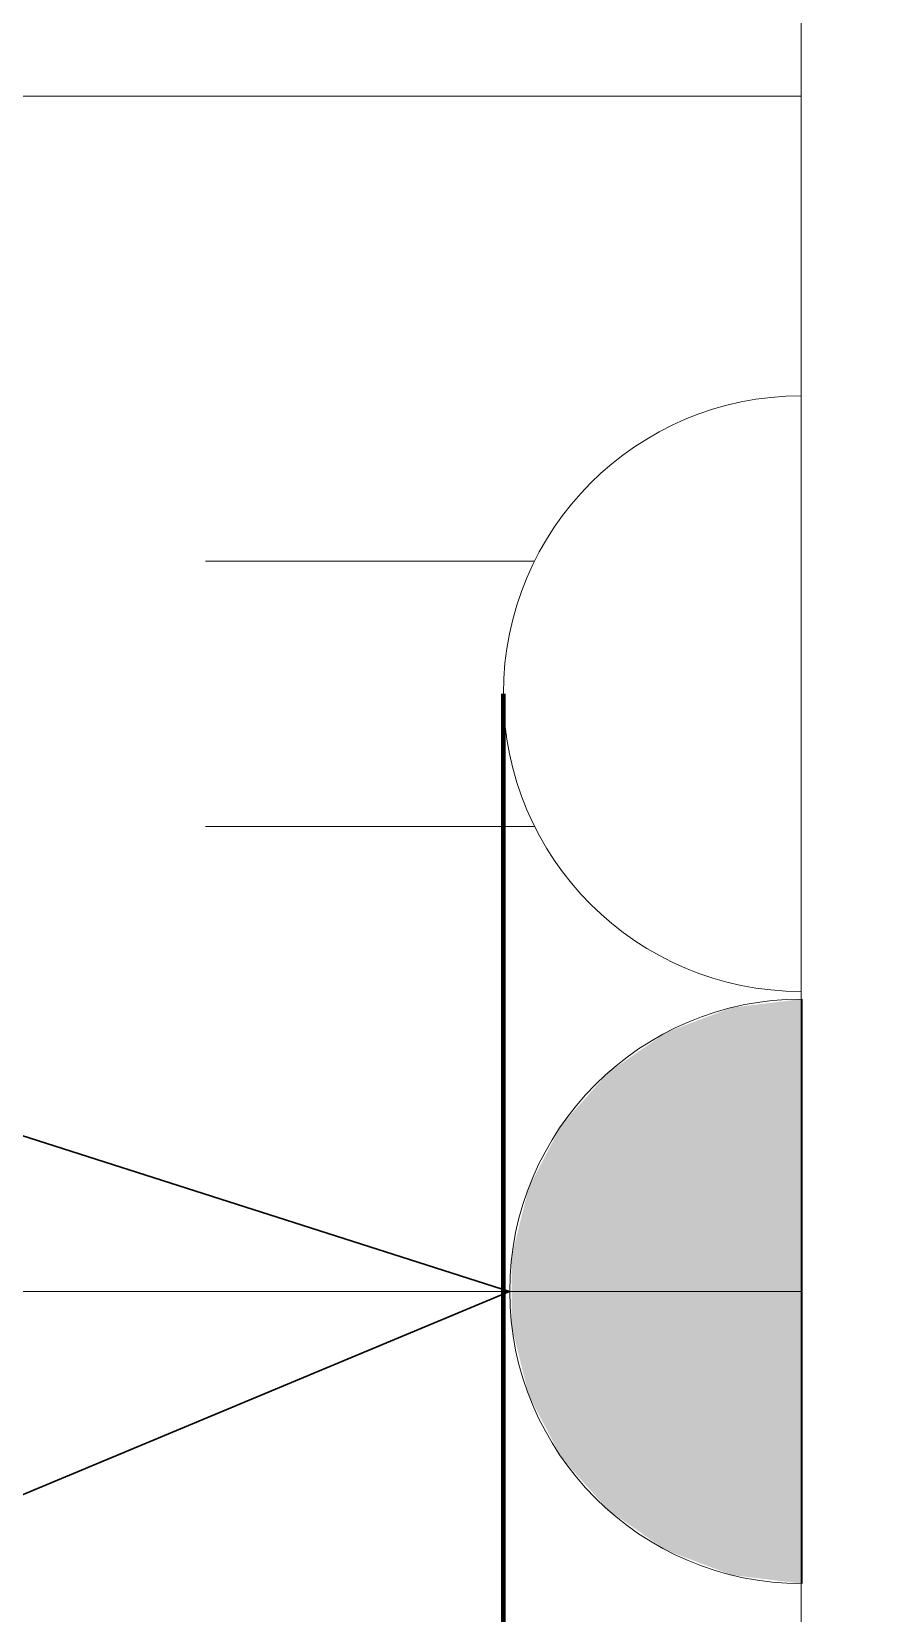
# Model space of a CAD drawing. Header units: metres. Extents: x 75097 to 220695, y -1557923 to -1361206.
# Drawn here: x 112134 to 112666, y -1425725 to -1424732 of the extents above; entities that cross this region are included whole.
import ezdxf

# ---------------------------------------------------------------- set-up
doc = ezdxf.new("R2010")
doc.units = ezdxf.units.M
doc.layers.get('0').update_dxf_attribs({"lineweight": 0})
for name, color, linetype, lineweight in [('A-100 - Copy$0$Medical Equipment and Furniture', 8, 'Continuous', 0), ('A-100 - Copy$0$NEW Wall', 8, 'Continuous', 5), ('A-100 - Copy$0$Walls', 8, 'Continuous', 0), ('E-LG', 245, 'Continuous', 30)]:
    doc.layers.add(name, color=color, linetype=linetype, lineweight=lineweight)
doc.layers.add('E-POWR', color=7, linetype='Continuous', lineweight=9, true_color=0x4e7e3e)
doc.layers.add('E-PW', color=7, linetype='Continuous', lineweight=9, true_color=0x4e7e3e)

# ---------------------------------------------------------------- blocks, each defined once
blk = doc.blocks.new('GI-041_dwg_E-SKT2-3902840-GI-041')
at = {"layer": 'E-POWR'}
blk.add_line((0.1982, 0), (-0.1982, 0), dxfattribs=at)
at = {"layer": 'E-PW'}
for p, q in [((-0.0879, 0.1765), (-0.0879, 0.3944)), ((0.0878, 0.1766), (0.0878, 0.3944)), ((-0.1466, 0), (0.1466, 0))]:
    blk.add_line(p, q, dxfattribs=at)
blk.add_arc((0, 0), 0.1972, 0.0142, 180.0142, dxfattribs=at)
blk = doc.blocks.new('GI-041_dwg_UPS-E-SKT1-3902843-GI-041')
at = {"layer": 'E-POWR'}
blk.add_hatch(color=256, dxfattribs=at).paths.add_polyline_path([(-0.1987, -0.0005), (0.1987, -0.0005), (0.1929, 0.0471), (0.176, 0.0919), (0.1487, 0.1313), (0.1129, 0.1631), (0.0705, 0.1853), (0.024, 0.1968), (-0.024, 0.1968), (-0.0705, 0.1853), (-0.1129, 0.1631), (-0.1487, 0.1313), (-0.176, 0.0919), (-0.1929, 0.0471)], flags=0)
for p, q in [((0, 0.1983), (0, 0.397)), ((-0.1987, -0.0005), (0.1987, -0.0005)), ((-0.1473, -0.0005), (0.1473, -0.0005))]:
    blk.add_line(p, q, dxfattribs=at)
blk.add_arc((0, -0.0005), 0.1987, 360, 180, dxfattribs=at)
blk = doc.blocks.new('*X118')
for p, q in [((13, 1), (13, 1)), ((13, 1), (13, 1)), ((13, 1), (13, 1)), ((13, 1), (13, 1)), ((13, 1), (13, 1)), ((13, 1), (13, 1)), ((13, 1), (13, 1)), ((13, 1), (13, 1)), ((13, 1), (13, 1)), ((13, 1), (13, 1)), ((13, 1), (13, 1)), ((13, 1), (13, 1)), ((13, 1), (13, 1)), ((13, 1), (13, 1)), ((13, 1), (13, 1)), ((13, 1), (14, 1)), ((13, 1), (14, 1)), ((13, 1), (14, 1)), ((13, 1), (13, 1)), ((13, 1), (13, 1)), ((13, 1), (13, 1)), ((13, 1), (13, 1)), ((13, 1), (13, 1)), ((13, 1), (13, 1)), ((13, 1), (13, 1)), ((13, 1), (13, 1)), ((13, 1), (13, 1)), ((13, 1), (13, 1)), ((13, 1), (13, 1)), ((13, 1), (13, 1)), ((13, 1), (13, 1)), ((13, 1), (13, 1)), ((13, 1), (13, 1)), ((13, 1), (13, 1)), ((13, 1), (13, 1)), ((13, 1), (13, 1)), ((13, 1), (13, 1)), ((13, 1), (13, 1)), ((13, 1), (13, 1)), ((13, 1), (13, 1)), ((13, 1), (13, 1)), ((13, 1), (13, 1)), ((13, 1), (13, 1)), ((13, 1), (13, 1)), ((13, 1), (13, 1)), ((13, 1), (13, 1)), ((13, 1), (13, 1)), ((13, 1), (13, 1)), ((13, 1), (13, 1)), ((13, 1), (13, 1)), ((13, 1), (13, 1)), ((13, 1), (13, 1)), ((13, 1), (13, 1)), ((13, 1), (13, 1)), ((13, 1), (13, 1)), ((13, 1), (13, 1)), ((13, 1), (13, 1)), ((13, 1), (13, 1)), ((13, 1), (13, 1)), ((13, 1), (13, 1)), ((13, 1), (13, 1)), ((13, 1), (13, 1)), ((13, 1), (13, 1)), ((13, 1), (13, 1)), ((13, 1), (13, 1)), ((13, 1), (13, 1)), ((13, 1), (13, 1)), ((13, 1), (13, 1)), ((13, 1), (13, 1)), ((13, 1), (13, 1)), ((13, 1), (13, 1)), ((13, 1), (13, 1)), ((13, 1), (13, 1)), ((13, 1), (13, 1)), ((13, 1), (13, 1)), ((13, 1), (13, 1)), ((13, 1), (13, 1)), ((13, 1), (13, 1)), ((13, 1), (13, 1)), ((13, 1), (13, 1)), ((13, 1), (13, 1)), ((13, 1), (13, 1)), ((13, 1), (13, 1)), ((13, 1), (13, 1)), ((13, 1), (13, 1)), ((13, 1), (13, 1)), ((13, 1), (13, 1)), ((13, 1), (13, 1)), ((13, 1), (13, 1)), ((13, 1), (13, 1)), ((13, 1), (13, 1)), ((13, 1), (13, 1)), ((13, 1), (13, 1)), ((13, 1), (13, 1)), ((13, 1), (13, 1)), ((13, 1), (13, 1)), ((13, 1), (13, 1)), ((13, 1), (13, 1)), ((13, 1), (13, 1)), ((13, 1), (13, 1)), ((13, 1), (13, 1)), ((13, 1), (13, 1)), ((13, 1), (13, 1)), ((13, 1), (13, 1)), ((13, 1), (13, 1)), ((13, 1), (13, 1)), ((13, 1), (13, 1)), ((13, 1), (13, 1)), ((13, 1), (13, 1)), ((13, 1), (13, 1)), ((13, 1), (13, 1)), ((13, 1), (13, 1)), ((13, 1), (13, 1)), ((13, 1), (13, 1)), ((13, 1), (13, 1)), ((13, 1), (13, 1)), ((13, 1), (13, 1)), ((13, 1), (13, 1)), ((13, 1), (13, 1)), ((13, 1), (13, 1)), ((13, 1), (13, 1)), ((13, 1), (13, 1)), ((13, 1), (13, 1)), ((13, 1), (14, 1)), ((13, 0), (13, 0)), ((13, 0), (13, 0)), ((13, 0), (13, 0)), ((13, 0), (13, 0)), ((13, 0), (13, 0)), ((13, 0), (13, 0)), ((13, 0), (13, 0)), ((13, 0), (13, 0)), ((13, 0), (13, 0)), ((13, 0), (13, 0)), ((13, 0), (13, 0)), ((13, 0), (13, 0)), ((13, 0), (13, 0)), ((13, 0), (13, 0)), ((13, 0), (13, 0)), ((13, 0), (13, 0)), ((13, 0), (13, 0)), ((13, 0), (13, 0)), ((13, 0), (13, 0)), ((13, 0), (13, 0)), ((13, 0), (13, 0)), ((13, 0), (13, 0)), ((13, 0), (13, 0)), ((13, 0), (13, 0)), ((13, 0), (13, 0)), ((13, 0), (13, 0)), ((13, 0), (13, 0)), ((13, 0), (13, 0)), ((13, 0), (13, 0)), ((13, 0), (13, 0)), ((13, 0), (13, 0)), ((13, 0), (13, 0)), ((13, 0), (13, 0)), ((13, 0), (13, 0)), ((13, 0), (13, 0)), ((13, 0), (13, 0)), ((13, 0), (13, 0)), ((13, 0), (13, 0)), ((13, 0), (13, 0)), ((13, 0), (13, 0)), ((13, 0), (13, 0)), ((13, 0), (13, 0)), ((13, 0), (13, 0)), ((13, 0), (13, 0)), ((13, 0), (13, 0)), ((13, 0), (13, 0)), ((13, 0), (13, 0)), ((13, 0), (13, 0)), ((13, 0), (14, 0)), ((13, 0), (14, 0)), ((13, 0), (13, 0)), ((13, 0), (14, 0)), ((14, 1), (14, 1)), ((14, 1), (14, 1)), ((14, 1), (14, 1)), ((14, 1), (14, 1)), ((14, 1), (14, 1)), ((14, 1), (14, 1)), ((14, 1), (14, 1)), ((14, 1), (14, 1)), ((14, 1), (14, 1)), ((14, 1), (14, 1)), ((14, 1), (14, 1)), ((14, 1), (14, 1)), ((14, 1), (14, 1)), ((14, 1), (14, 1)), ((14, 1), (14, 1)), ((14, 1), (14, 1)), ((14, 1), (14, 1)), ((14, 1), (14, 1)), ((14, 1), (14, 1)), ((14, 1), (14, 1)), ((14, 1), (14, 1)), ((14, 1), (14, 1)), ((14, 1), (14, 1)), ((14, 1), (14, 1)), ((14, 1), (14, 1)), ((14, 1), (14, 1)), ((14, 1), (14, 1)), ((14, 1), (14, 1)), ((14, 1), (14, 1)), ((14, 1), (14, 1)), ((14, 1), (14, 1)), ((14, 1), (14, 1)), ((14, 1), (14, 1)), ((14, 1), (14, 1)), ((14, 1), (14, 1)), ((14, 1), (14, 1)), ((14, 1), (14, 1)), ((14, 1), (14, 1)), ((14, 1), (14, 1)), ((14, 1), (14, 1)), ((14, 1), (14, 1)), ((14, 1), (14, 1)), ((14, 1), (14, 1)), ((14, 1), (14, 1)), ((14, 1), (14, 1)), ((14, 1), (14, 1)), ((14, 1), (14, 1)), ((14, 1), (14, 1)), ((14, 1), (14, 1)), ((14, 1), (14, 1)), ((14, 1), (14, 1)), ((14, 1), (14, 1)), ((14, 1), (14, 1)), ((14, 1), (14, 1)), ((14, 1), (14, 1)), ((14, 1), (14, 1)), ((14, 1), (14, 1)), ((14, 1), (14, 1)), ((14, 1), (14, 1)), ((14, 1), (14, 1)), ((14, 1), (14, 1)), ((14, 1), (14, 1)), ((14, 1), (14, 1)), ((14, 1), (14, 1)), ((14, 1), (14, 1)), ((14, 1), (14, 1)), ((14, 1), (14, 1)), ((14, 1), (14, 1)), ((14, 1), (14, 1)), ((14, 1), (14, 1)), ((14, 1), (14, 1)), ((14, 1), (14, 1)), ((14, 1), (14, 1)), ((14, 1), (14, 1)), ((14, 1), (14, 1)), ((14, 1), (14, 1)), ((14, 1), (14, 1)), ((14, 1), (14, 1)), ((14, 1), (14, 1)), ((14, 1), (14, 1)), ((14, 1), (14, 1)), ((14, 1), (14, 1)), ((14, 1), (14, 1)), ((14, 1), (14, 1)), ((14, 1), (14, 1)), ((14, 1), (14, 1)), ((14, 1), (14, 1)), ((14, 1), (14, 1)), ((14, 1), (14, 1)), ((14, 1), (14, 1)), ((14, 1), (14, 1)), ((14, 1), (14, 1)), ((14, 1), (14, 1)), ((14, 1), (14, 1)), ((14, 0), (14, 0)), ((14, 0), (14, 0)), ((14, 0), (14, 0)), ((14, 0), (14, 0)), ((14, 0), (14, 0)), ((14, 0), (14, 0)), ((14, 0), (14, 0)), ((14, 0), (14, 0)), ((14, 0), (14, 0)), ((14, 0), (14, 0)), ((14, 0), (14, 0)), ((14, 0), (14, 0)), ((14, 0), (14, 0)), ((14, 0), (14, 0)), ((14, 0), (14, 0)), ((14, 0), (14, 0)), ((14, 0), (14, 0)), ((14, 0), (14, 0)), ((14, 0), (14, 0)), ((14, 0), (14, 0)), ((14, 0), (14, 0)), ((14, 0), (14, 0)), ((14, 0), (14, 0)), ((14, 0), (14, 0)), ((14, 0), (14, 0)), ((14, 0), (14, 0)), ((14, 0), (14, 0)), ((14, 0), (14, 0)), ((14, 0), (14, 0)), ((14, 0), (14, 0)), ((14, 0), (14, 0)), ((14, 0), (14, 0)), ((14, 0), (14, 0)), ((14, 0), (14, 0)), ((14, 0), (14, 0)), ((14, 0), (14, 0)), ((14, 0), (14, 0)), ((14, 0), (14, 0)), ((14, 0), (14, 0)), ((14, 0), (14, 0)), ((14, 0), (14, 0)), ((14, 0), (14, 0)), ((14, 0), (14, 0)), ((14, 0), (14, 0)), ((14, 0), (14, 0)), ((14, 0), (14, 0)), ((14, 0), (14, 0)), ((14, 0), (14, 0)), ((13, 0), (13, 0)), ((13, 0), (14, 0)), ((13, 0), (13, 0)), ((13, 0), (14, 0)), ((13, 0), (13, 0)), ((13, 0), (14, 0)), ((13, 0), (13, 0)), ((13, 0), (13, 0)), ((13, 0), (13, 0)), ((13, 0), (13, 0)), ((13, 0), (14, 0)), ((13, 0), (13, 0)), ((13, 0), (14, 0)), ((13, 0), (13, 0)), ((13, 0), (14, 0)), ((13, 0), (13, 0)), ((13, 0), (14, 0)), ((13, 0), (13, 0)), ((13, 0), (14, 0)), ((13, 0), (13, 0)), ((13, 0), (14, 0)), ((13, 0), (13, 0)), ((13, 0), (14, 0)), ((13, 0), (13, 0)), ((13, 0), (13, 0)), ((13, 0), (13, 0)), ((13, 0), (14, 0)), ((13, 0), (13, 0)), ((13, 0), (14, 0)), ((13, 0), (13, 0)), ((13, 0), (14, 0)), ((13, 0), (13, 0)), ((13, 0), (14, 0)), ((13, 0), (13, 0)), ((13, 0), (13, 0)), ((13, 0), (13, 0)), ((13, 0), (13, 0)), ((13, 0), (13, 0)), ((13, 0), (13, 0)), ((13, 0), (13, 0)), ((13, 0), (13, 0)), ((13, 0), (13, 0)), ((13, 0), (13, 0)), ((13, 0), (13, 0)), ((13, 0), (13, 0)), ((13, 0), (13, 0)), ((13, 0), (13, 0)), ((13, 0), (13, 0)), ((13, 0), (13, 0)), ((13, 0), (13, 0)), ((13, 0), (13, 0)), ((13, 0), (13, 0)), ((13, 0), (13, 0)), ((13, 0), (13, 0)), ((13, 0), (13, 0)), ((13, 0), (13, 0)), ((13, 0), (13, 0)), ((13, 0), (13, 0)), ((13, 0), (13, 0)), ((13, 0), (13, 0)), ((13, 0), (13, 0)), ((13, 0), (13, 0)), ((13, 0), (13, 0)), ((13, 0), (13, 0)), ((13, -1), (13, -1)), ((13, -1), (13, -1)), ((13, -1), (13, -1)), ((13, -1), (13, -1)), ((13, -1), (13, -1)), ((13, -1), (14, -1)), ((13, -1), (13, -1)), ((14, 0), (14, 0)), ((14, 0), (14, 0)), ((14, 0), (14, 0)), ((14, 0), (14, 0)), ((14, 0), (14, 0)), ((14, 0), (14, 0)), ((14, 0), (14, 0)), ((14, 0), (14, 0)), ((14, 0), (14, 0)), ((14, 0), (14, 0)), ((14, 0), (14, 0)), ((14, 0), (14, 0)), ((14, 0), (14, 0)), ((14, 0), (14, 0)), ((14, 0), (14, 0)), ((13, 0), (14, 0)), ((14, 0), (14, 0)), ((14, 0), (14, 0)), ((14, 0), (14, 0)), ((14, 0), (14, 0)), ((14, 0), (14, 0)), ((14, 0), (14, 0)), ((14, 0), (14, 0)), ((14, 0), (14, 0)), ((14, 0), (14, 0)), ((14, 0), (14, 0)), ((14, 0), (14, 0)), ((14, 0), (14, 0)), ((14, 0), (14, 0)), ((14, 0), (14, 0)), ((14, 0), (14, 0)), ((14, 0), (14, 0)), ((14, 0), (14, 0)), ((14, 0), (14, 0)), ((14, 0), (14, 0)), ((14, 0), (14, 0)), ((14, 0), (14, 0)), ((14, 0), (14, 0)), ((14, 0), (14, 0)), ((14, 0), (14, 0)), ((14, 0), (14, 0)), ((14, 0), (14, 0)), ((14, 0), (14, 0)), ((14, 0), (14, 0)), ((14, 0), (14, 0)), ((14, 0), (14, 0)), ((14, 0), (14, 0)), ((14, 0), (14, 0)), ((14, 0), (14, 0)), ((14, 0), (14, 0)), ((14, -1), (14, -1)), ((14, -1), (14, -1)), ((14, -1), (14, -1)), ((14, -1), (14, -1)), ((14, -1), (14, -1))]:
    blk.add_line(p, q)
blk = doc.blocks.new('*X117')
for p, q in [((5, 3), (5, 3)), ((5, 3), (5, 3)), ((5, 3), (5, 3)), ((5, 3), (5, 3)), ((5, 3), (5, 3)), ((5, 3), (5, 3)), ((5, 3), (5, 3)), ((5, 3), (5, 3)), ((5, 3), (5, 3)), ((5, 3), (5, 3)), ((5, 3), (5, 3)), ((5, 3), (5, 3)), ((5, 3), (5, 3)), ((5, 3), (5, 3)), ((5, 3), (5, 3)), ((5, 3), (5, 3)), ((5, 3), (5, 3)), ((5, 3), (5, 3)), ((5, 3), (5, 3)), ((5, 3), (5, 3)), ((5, 3), (5, 3)), ((5, 3), (5, 3)), ((5, 3), (5, 3)), ((5, 3), (5, 3)), ((5, 3), (5, 3)), ((5, 3), (5, 3)), ((5, 3), (5, 3)), ((5, 3), (5, 3)), ((5, 3), (5, 3)), ((5, 3), (5, 3)), ((5, 3), (5, 3)), ((5, 3), (5, 3)), ((5, 3), (5, 3)), ((5, 3), (5, 3)), ((5, 3), (5, 3)), ((5, 3), (5, 3)), ((5, 3), (5, 3)), ((5, 3), (5, 3)), ((5, 3), (5, 3)), ((5, 3), (5, 3)), ((5, 3), (5, 3)), ((5, 3), (5, 3)), ((5, 3), (5, 3)), ((5, 3), (5, 3)), ((5, 3), (5, 3)), ((5, 3), (5, 3)), ((5, 3), (5, 3)), ((5, 3), (5, 3)), ((5, 3), (5, 3)), ((5, 3), (5, 3)), ((5, 3), (5, 3)), ((5, 3), (5, 3)), ((5, 3), (5, 3)), ((5, 3), (5, 3)), ((5, 3), (5, 3)), ((5, 3), (5, 3)), ((5, 3), (5, 3)), ((5, 3), (5, 3)), ((5, 3), (5, 3)), ((5, 3), (5, 3)), ((5, 3), (5, 3)), ((5, 3), (5, 3)), ((5, 3), (5, 3)), ((5, 3), (5, 3)), ((5, 3), (5, 3)), ((5, 3), (5, 3)), ((6, 3), (5, 3)), ((5, 3), (5, 3)), ((6, 3), (5, 3)), ((5, 3), (5, 3)), ((6, 3), (5, 3)), ((5, 3), (5, 3)), ((6, 3), (5, 3)), ((5, 3), (5, 3)), ((5, 3), (5, 3)), ((5, 3), (5, 3)), ((5, 3), (5, 3)), ((5, 3), (5, 3)), ((5, 3), (5, 3)), ((5, 3), (5, 3)), ((5, 3), (5, 3)), ((5, 3), (5, 3)), ((5, 3), (5, 3)), ((5, 3), (5, 3)), ((5, 3), (5, 3)), ((5, 3), (5, 3)), ((5, 3), (5, 3)), ((5, 3), (5, 3)), ((5, 3), (5, 3)), ((5, 3), (5, 3)), ((5, 3), (5, 3)), ((5, 3), (5, 3)), ((5, 3), (5, 3)), ((5, 3), (5, 3)), ((5, 3), (5, 3)), ((5, 3), (5, 3)), ((6, 3), (6, 3)), ((6, 3), (6, 3)), ((6, 3), (6, 3)), ((6, 3), (6, 3)), ((6, 3), (6, 3)), ((6, 3), (6, 3)), ((6, 3), (6, 3)), ((6, 3), (6, 3)), ((6, 3), (6, 3)), ((6, 3), (6, 3)), ((6, 3), (6, 3)), ((6, 3), (6, 3)), ((6, 3), (6, 3)), ((6, 3), (6, 3)), ((6, 3), (6, 3)), ((6, 3), (6, 3)), ((6, 3), (6, 3)), ((6, 3), (6, 3)), ((6, 3), (6, 3)), ((6, 3), (6, 3)), ((6, 3), (6, 3)), ((6, 3), (6, 3)), ((6, 3), (6, 3)), ((6, 3), (6, 3)), ((6, 3), (6, 3)), ((6, 3), (6, 3)), ((6, 3), (6, 3)), ((6, 3), (6, 3)), ((6, 3), (6, 3)), ((6, 3), (6, 3)), ((6, 3), (6, 3)), ((6, 3), (6, 3)), ((6, 3), (6, 3)), ((6, 3), (6, 3)), ((6, 3), (6, 3)), ((6, 3), (6, 3)), ((6, 3), (6, 3)), ((6, 3), (6, 3)), ((6, 3), (6, 3)), ((6, 3), (6, 3)), ((6, 3), (6, 3)), ((6, 3), (6, 3)), ((6, 3), (6, 3)), ((6, 3), (6, 3)), ((6, 3), (6, 3)), ((6, 3), (6, 3)), ((6, 3), (6, 3)), ((6, 3), (6, 3)), ((6, 3), (6, 3)), ((6, 3), (6, 3)), ((6, 3), (6, 3)), ((6, 3), (6, 3)), ((6, 3), (6, 3)), ((6, 3), (6, 3)), ((6, 3), (6, 3)), ((6, 3), (6, 3)), ((6, 3), (6, 3)), ((6, 3), (6, 3)), ((6, 3), (6, 3)), ((6, 3), (6, 3)), ((6, 3), (6, 3)), ((6, 3), (6, 3)), ((6, 3), (6, 3)), ((6, 3), (6, 3)), ((6, 3), (6, 3)), ((6, 3), (6, 3)), ((6, 3), (6, 3)), ((6, 3), (6, 3)), ((6, 3), (6, 3)), ((6, 3), (6, 3)), ((6, 3), (6, 3)), ((6, 3), (6, 3)), ((6, 3), (6, 3)), ((6, 3), (6, 3)), ((6, 3), (6, 3)), ((6, 3), (6, 3)), ((6, 3), (6, 3)), ((6, 3), (6, 3)), ((6, 3), (6, 3)), ((6, 3), (6, 3)), ((6, 3), (6, 3)), ((6, 3), (6, 3)), ((6, 3), (6, 3)), ((6, 3), (6, 3)), ((6, 3), (6, 3)), ((6, 3), (6, 3)), ((6, 3), (6, 3)), ((6, 3), (6, 3)), ((6, 3), (6, 3)), ((6, 3), (6, 3)), ((6, 3), (6, 3)), ((6, 3), (6, 3)), ((6, 3), (6, 3)), ((6, 3), (6, 3)), ((6, 3), (6, 3)), ((6, 3), (6, 3)), ((6, 3), (6, 3)), ((6, 3), (6, 3)), ((6, 3), (6, 3)), ((6, 3), (6, 3)), ((6, 3), (6, 3)), ((6, 3), (6, 3)), ((6, 3), (6, 3)), ((6, 3), (6, 3)), ((6, 3), (6, 3)), ((6, 3), (6, 3)), ((6, 3), (6, 3)), ((6, 3), (6, 3)), ((6, 3), (6, 3)), ((6, 3), (6, 3)), ((6, 3), (6, 3)), ((6, 3), (6, 3)), ((6, 3), (6, 3)), ((6, 3), (6, 3)), ((6, 3), (6, 3)), ((6, 3), (6, 3)), ((6, 3), (6, 3)), ((6, 3), (6, 3)), ((6, 3), (6, 3)), ((6, 3), (6, 3)), ((6, 3), (6, 3)), ((6, 3), (6, 3)), ((6, 3), (6, 3)), ((6, 3), (6, 3)), ((6, 3), (6, 3)), ((6, 3), (6, 3)), ((6, 3), (6, 3)), ((6, 3), (6, 3)), ((6, 3), (6, 3)), ((6, 3), (6, 3)), ((6, 3), (6, 3)), ((6, 3), (6, 3)), ((6, 3), (6, 3)), ((6, 3), (6, 3)), ((6, 3), (6, 3)), ((6, 3), (6, 3)), ((6, 3), (6, 3)), ((6, 3), (6, 3)), ((6, 3), (6, 3)), ((6, 3), (6, 3)), ((6, 3), (6, 3)), ((6, 3), (6, 3)), ((6, 3), (6, 3)), ((6, 3), (6, 3)), ((6, 3), (6, 3)), ((6, 3), (6, 3)), ((6, 3), (6, 3)), ((6, 3), (6, 3)), ((6, 3), (6, 3)), ((6, 3), (6, 3)), ((6, 3), (6, 3)), ((6, 3), (6, 3)), ((6, 3), (6, 3)), ((6, 3), (6, 3)), ((6, 3), (6, 3)), ((6, 3), (6, 3)), ((6, 3), (6, 3)), ((6, 3), (6, 3)), ((6, 3), (6, 3)), ((6, 3), (6, 3)), ((6, 3), (6, 3)), ((6, 3), (6, 3)), ((6, 3), (6, 3)), ((6, 3), (6, 3)), ((6, 3), (6, 3)), ((6, 3), (6, 3)), ((6, 3), (6, 3)), ((6, 3), (6, 3)), ((6, 3), (6, 3)), ((6, 3), (6, 3)), ((6, 3), (6, 3)), ((6, 3), (6, 3)), ((6, 3), (6, 3)), ((6, 3), (6, 3)), ((6, 3), (6, 3)), ((6, 3), (6, 3)), ((6, 3), (6, 3)), ((6, 3), (6, 3)), ((6, 3), (6, 3)), ((6, 3), (6, 3)), ((6, 3), (6, 3)), ((6, 3), (6, 3)), ((6, 3), (6, 3)), ((6, 3), (6, 3)), ((6, 3), (6, 3)), ((6, 3), (6, 3)), ((6, 3), (6, 3)), ((6, 3), (6, 3)), ((6, 3), (6, 3)), ((6, 3), (6, 3)), ((6, 3), (6, 3)), ((6, 3), (6, 3)), ((6, 3), (6, 3)), ((6, 3), (6, 3)), ((6, 3), (6, 3)), ((6, 3), (6, 3)), ((6, 3), (6, 3)), ((6, 3), (6, 3)), ((6, 3), (6, 3)), ((6, 3), (6, 3)), ((6, 3), (6, 3)), ((6, 3), (6, 3)), ((6, 3), (6, 3)), ((6, 3), (6, 3)), ((6, 3), (5, 3)), ((6, 3), (5, 3)), ((6, 3), (5, 3)), ((6, 3), (5, 3)), ((6, 3), (5, 3)), ((6, 3), (6, 3)), ((6, 3), (6, 3)), ((6, 3), (6, 3)), ((6, 3), (6, 3)), ((6, 3), (6, 3)), ((6, 3), (6, 3)), ((6, 3), (6, 3)), ((6, 3), (6, 3)), ((6, 3), (6, 3)), ((6, 3), (6, 3)), ((6, 3), (6, 3)), ((6, 3), (6, 3)), ((6, 3), (6, 3)), ((6, 3), (6, 3)), ((6, 3), (6, 3)), ((6, 3), (6, 3)), ((6, 3), (6, 3)), ((6, 3), (6, 3)), ((6, 3), (6, 3)), ((6, 3), (6, 3)), ((6, 3), (6, 3)), ((6, 3), (6, 3)), ((6, 3), (6, 3)), ((6, 3), (6, 3)), ((6, 3), (6, 3)), ((6, 3), (6, 3)), ((6, 3), (6, 3)), ((6, 3), (6, 3)), ((6, 3), (6, 3)), ((6, 3), (6, 3)), ((6, 3), (6, 3)), ((6, 3), (6, 3)), ((6, 3), (6, 3)), ((6, 3), (6, 3)), ((6, 3), (6, 3)), ((6, 3), (6, 3)), ((6, 3), (6, 3)), ((6, 3), (6, 3)), ((6, 3), (6, 3)), ((6, 3), (6, 3)), ((6, 3), (6, 3)), ((6, 3), (6, 3)), ((6, 3), (6, 3)), ((6, 3), (6, 3)), ((6, 3), (6, 3)), ((6, 3), (6, 3)), ((6, 3), (6, 3)), ((6, 3), (6, 3)), ((6, 3), (6, 3)), ((6, 3), (6, 3)), ((6, 3), (6, 3)), ((6, 3), (6, 3)), ((6, 3), (6, 3)), ((6, 3), (6, 3)), ((6, 3), (6, 3)), ((6, 3), (6, 3)), ((6, 3), (6, 3)), ((6, 3), (6, 3)), ((6, 3), (6, 3)), ((6, 3), (6, 3)), ((6, 3), (6, 3)), ((6, 3), (6, 3)), ((6, 3), (6, 3)), ((6, 3), (6, 3)), ((6, 3), (6, 3)), ((6, 3), (6, 3)), ((6, 3), (6, 3)), ((6, 3), (6, 3)), ((6, 3), (6, 3)), ((6, 3), (6, 3)), ((6, 3), (6, 3)), ((6, 3), (6, 3)), ((6, 3), (6, 3)), ((6, 3), (6, 3)), ((6, 3), (6, 3)), ((6, 3), (6, 3)), ((6, 3), (6, 3)), ((6, 3), (6, 3)), ((6, 3), (6, 3)), ((6, 3), (6, 3)), ((6, 3), (6, 3)), ((6, 3), (6, 3)), ((6, 3), (6, 3)), ((6, 3), (6, 3)), ((6, 3), (6, 3)), ((6, 3), (6, 3)), ((6, 3), (6, 3)), ((6, 3), (6, 3)), ((6, 3), (6, 3)), ((6, 3), (6, 3)), ((6, 3), (6, 3)), ((6, 3), (6, 3)), ((6, 3), (6, 3)), ((6, 3), (6, 3)), ((6, 3), (6, 3)), ((6, 3), (6, 3)), ((6, 3), (6, 3)), ((6, 3), (6, 3)), ((6, 3), (6, 3)), ((6, 3), (6, 3)), ((6, 3), (6, 3)), ((6, 3), (6, 3)), ((6, 3), (6, 3)), ((6, 3), (6, 3)), ((6, 3), (6, 3)), ((6, 3), (6, 3)), ((6, 3), (6, 3)), ((6, 3), (6, 3)), ((6, 3), (6, 3)), ((6, 3), (6, 3)), ((6, 3), (6, 3)), ((6, 3), (6, 3)), ((6, 3), (6, 3)), ((6, 3), (6, 3)), ((6, 3), (6, 3)), ((6, 3), (6, 3)), ((6, 3), (6, 3)), ((6, 3), (6, 3)), ((6, 3), (6, 3)), ((6, 3), (6, 3)), ((6, 3), (6, 3)), ((6, 3), (6, 3)), ((6, 3), (6, 3)), ((6, 3), (6, 3)), ((6, 3), (6, 3)), ((6, 3), (6, 3)), ((6, 3), (6, 3)), ((6, 3), (6, 3)), ((6, 3), (6, 3)), ((6, 3), (6, 3)), ((6, 3), (6, 3)), ((6, 3), (6, 3)), ((6, 3), (6, 3)), ((6, 3), (6, 3)), ((6, 3), (6, 3)), ((6, 3), (6, 3)), ((6, 3), (6, 3)), ((6, 3), (6, 3)), ((6, 3), (6, 3)), ((6, 3), (6, 3)), ((6, 3), (6, 3)), ((6, 3), (6, 3)), ((6, 3), (6, 3)), ((6, 3), (6, 3)), ((6, 3), (6, 3)), ((6, 3), (6, 3)), ((6, 3), (6, 3)), ((6, 3), (6, 3)), ((6, 3), (6, 3)), ((6, 3), (6, 3)), ((6, 3), (6, 3)), ((6, 3), (6, 3)), ((6, 3), (6, 3)), ((6, 3), (6, 3)), ((6, 3), (6, 3)), ((6, 3), (6, 3)), ((6, 3), (6, 3)), ((6, 3), (6, 3)), ((6, 3), (6, 3)), ((6, 3), (6, 3)), ((6, 3), (6, 3)), ((6, 3), (6, 3)), ((6, 3), (6, 3)), ((6, 3), (6, 3)), ((6, 3), (6, 3)), ((6, 3), (6, 3)), ((6, 3), (6, 3)), ((6, 3), (6, 3)), ((6, 3), (6, 3)), ((6, 3), (6, 3)), ((6, 3), (6, 3)), ((6, 3), (6, 3)), ((6, 3), (6, 3)), ((6, 3), (6, 3)), ((6, 3), (6, 3)), ((6, 3), (6, 3)), ((6, 3), (6, 3)), ((6, 3), (6, 3)), ((6, 3), (6, 3)), ((6, 3), (6, 3)), ((6, 3), (6, 3)), ((6, 3), (6, 3)), ((6, 3), (6, 3)), ((6, 3), (6, 3)), ((6, 3), (6, 3)), ((6, 3), (6, 3)), ((6, 3), (6, 3)), ((6, 3), (6, 3)), ((6, 3), (6, 3)), ((6, 3), (6, 3)), ((6, 3), (6, 3)), ((6, 3), (6, 3)), ((6, 3), (6, 3)), ((6, 3), (6, 3)), ((6, 3), (6, 3)), ((6, 3), (6, 3)), ((6, 3), (6, 3)), ((6, 3), (6, 3)), ((6, 3), (6, 3)), ((6, 3), (6, 3)), ((6, 3), (6, 3)), ((6, 3), (6, 3)), ((6, 3), (6, 3)), ((6, 3), (6, 3)), ((6, 3), (6, 3)), ((6, 3), (6, 3)), ((6, 3), (6, 3)), ((6, 3), (6, 3)), ((6, 3), (6, 3)), ((6, 3), (6, 3)), ((6, 3), (6, 3)), ((6, 3), (6, 3)), ((6, 3), (6, 3)), ((6, 3), (6, 3)), ((6, 3), (6, 3)), ((6, 3), (6, 3)), ((6, 3), (6, 3)), ((6, 3), (6, 3)), ((6, 3), (6, 3)), ((6, 3), (6, 3)), ((6, 3), (6, 3)), ((6, 3), (6, 3)), ((6, 3), (6, 3)), ((6, 3), (6, 3)), ((6, 3), (6, 3)), ((6, 3), (6, 3)), ((6, 3), (6, 3)), ((6, 3), (6, 3)), ((6, 3), (6, 3)), ((6, 3), (6, 3)), ((6, 3), (6, 3)), ((6, 3), (6, 3)), ((6, 3), (6, 3)), ((6, 3), (6, 3)), ((6, 3), (6, 3)), ((6, 3), (6, 3)), ((6, 3), (6, 3)), ((6, 3), (6, 3)), ((6, 3), (6, 3)), ((6, 3), (6, 3)), ((6, 3), (6, 3)), ((6, 3), (6, 3)), ((6, 3), (6, 3)), ((6, 3), (6, 3)), ((6, 3), (6, 3)), ((6, 3), (6, 3)), ((6, 3), (6, 3)), ((6, 3), (6, 3)), ((6, 3), (6, 3)), ((6, 3), (6, 3)), ((6, 3), (6, 3)), ((6, 3), (6, 3)), ((6, 3), (6, 3)), ((6, 3), (6, 3)), ((6, 3), (6, 3)), ((6, 3), (6, 3)), ((6, 3), (6, 3)), ((6, 3), (6, 3)), ((6, 3), (6, 3)), ((6, 3), (6, 3)), ((6, 3), (6, 3)), ((6, 3), (6, 3)), ((6, 3), (6, 3)), ((6, 3), (6, 3)), ((6, 3), (6, 3)), ((6, 3), (6, 3)), ((6, 3), (6, 3)), ((6, 3), (6, 3)), ((6, 3), (6, 3)), ((6, 3), (6, 3)), ((6, 3), (6, 3)), ((6, 3), (6, 3)), ((6, 3), (6, 3)), ((6, 3), (6, 3)), ((6, 3), (6, 3)), ((6, 3), (6, 3)), ((6, 3), (6, 3)), ((6, 3), (6, 3)), ((6, 3), (6, 3)), ((6, 3), (6, 3)), ((6, 3), (6, 3)), ((6, 3), (6, 3)), ((6, 3), (6, 3)), ((6, 3), (6, 3)), ((6, 3), (6, 3)), ((6, 3), (6, 3)), ((6, 3), (6, 3)), ((6, 3), (6, 3)), ((6, 3), (6, 3)), ((6, 3), (6, 3)), ((6, 3), (6, 3)), ((6, 3), (6, 3)), ((6, 3), (6, 3)), ((6, 3), (6, 3)), ((6, 3), (6, 3)), ((6, 3), (6, 3)), ((6, 3), (6, 3)), ((6, 3), (6, 3)), ((6, 3), (6, 3)), ((6, 3), (6, 3)), ((6, 3), (6, 3)), ((6, 3), (6, 3)), ((6, 3), (6, 3)), ((6, 3), (6, 3)), ((6, 3), (6, 3)), ((6, 3), (6, 3)), ((6, 3), (6, 3)), ((6, 3), (6, 3)), ((6, 3), (6, 3)), ((6, 3), (6, 3)), ((6, 3), (6, 3)), ((6, 3), (6, 3)), ((6, 3), (6, 3)), ((6, 3), (6, 3)), ((6, 3), (6, 3)), ((6, 3), (6, 3)), ((6, 3), (6, 3))]:
    blk.add_line(p, q)
blk = doc.blocks.new('A-100 - Copy$0$GF21043-P')
for p, q in [((0.8, 0.75), (-0.8, 0.75)), ((0.8, 0), (0.8, 0.75)), ((-0.8, 0), (0.8, 0))]:
    blk.add_line(p, q)
for points in [[(0.8, 0.75), (0.8, 0.75), (0.8, 0.75), (0.8, 0.75), (0.8, 0.75), (0.8, 0.75), (0.8, 0.75), (0.8, 0.75), (0.8, 0.75), (0.8, 0.75), (0.8, 0.75), (0.8, 0.75), (0.8, 0.75), (0.8, 0.75), (0.8, 0.75), (0.8, 0.75), (0.8, 0.75), (0.8, 0.75), (0.8, 0.75), (0.8, 0.75), (0.8, 0.75), (0.8, 0.75), (0.8, 0.75), (0.8, 0.75), (0.8, 0.75), (0.8, 0.75), (0.8, 0.75), (0.8, 0.75), (0.8, 0.75), (0.8, 0.75), (0.8, 0.75), (0.8, 0.75), (0.8, 0.75), (0.8, 0.75), (0.8, 0.75), (0.8, 0.75), (0.8, 0.75), (0.8, 0.75), (0.8, 0.75), (0.8, 0.75), (0.8, 0.75), (0.8, 0.75), (0.8, 0.75), (0.8, 0.75), (0.8, 0.75), (0.8, 0.75), (0.8, 0.75), (0.8, 0.75), (0.8, 0.75), (0.8, 0.75), (0.8, 0.75), (0.8, 0.75), (0.8, 0.75), (0.8, 0.75), (0.8, 0.75), (0.8, 0.75), (0.8, 0.75), (0.8, 0.75), (0.8, 0.75), (0.8, 0.75), (0.8, 0.75), (0.8, 0.75), (0.8, 0.75), (0.8, 0.75), (0.8, 0.75), (0.8, 0.75), (0.8, 0.75), (0.8, 0.75), (0.8, 0.75), (0.8, 0.75), (0.8, 0.75), (0.8, 0.75), (0.8, 0.75), (0.8, 0.75), (0.8, 0.75), (0.8, 0.75), (0.8, 0.75), (0.8, 0.75), (0.8, 0.75), (0.8, 0.75), (0.8, 0.75), (0.8, 0.75), (0.8, 0.75), (0.8, 0.75), (0.8, 0.75), (0.8, 0.75), (0.8, 0.75), (0.8, 0.75), (0.8, 0.75), (0.8, 0.75), (0.8, 0.75), (0.8, 0.75), (0.8, 0.75), (0.8, 0.75), (0.8, 0.75), (0.8, 0.75), (0.8, 0.75), (0.8, 0.75), (0.8, 0.75), (0.8, 0.75), (0.8, 0.75), (0.8, 0.75), (0.8, 0.75), (0.8, 0.75), (0.8, 0.75), (0.8, 0.75), (0.8, 0.75), (0.8, 0.75), (0.8, 0.75), (0.8, 0.75), (0.8, 0.75), (0.8, 0.75), (0.8, 0.75), (0.8, 0.75), (0.8, 0.75), (0.8, 0.75), (0.8, 0.75), (0.8, 0.75), (0.8, 0.75), (0.8, 0.75), (0.8, 0.75), (0.8, 0.75), (0.8, 0.75), (0.8, 0.75), (0.8, 0.75), (0.8, 0.75), (0.8, 0.75), (0.8, 0.75), (0.8, 0.75), (0.8, 0.75), (0.8, 0.75), (0.8, 0.75), (0.8, 0.75), (0.8, 0.75), (0.8, 0.75), (0.8, 0.75), (0.8, 0.75), (0.8, 0.75), (0.8, 0.75), (0.8, 0.75), (0.8, 0.75), (0.8, 0.75), (0.8, 0.75), (0.8, 0.75), (0.8, 0.75), (0.8, 0.75), (0.8, 0.75), (0.8, 0.75), (0.8, 0.75), (0.8, 0.75), (0.8, 0.75), (0.8, 0.75), (0.8, 0.75), (0.8, 0.75), (0.8, 0.75), (0.8, 0.75), (0.8, 0.75), (0.8, 0.75), (0.8, 0.75), (0.8, 0.75), (0.8, 0.75), (0.8, 0.75), (0.8, 0.75), (0.8, 0.75), (0.8, 0.75), (0.8, 0.75), (0.8, 0.75), (0.8, 0.75), (0.8, 0.75), (0.8, 0.75), (0.8, 0.75), (0.8, 0.75), (0.8, 0.75), (0.8, 0.75), (0.8, 0.75), (0.8, 0.75), (0.8, 0.75), (0.8, 0.75), (0.8, 0.75), (0.8, 0.75), (0.8, 0.75), (0.8, 0.75), (0.8, 0.75), (0.8, 0.75), (0.8, 0.75), (0.8, 0.75), (0.8, 0.75), (0.8, 0.75), (0.8, 0.75), (0.8, 0.75), (0.8, 0.75), (0.8, 0.75), (0.8, 0.75), (0.8, 0.75), (0.8, 0.75), (0.8, 0.75), (0.8, 0.75), (0.8, 0.75), (0.8, 0.75), (0.8, 0.75), (0.8, 0.75), (0.8, 0.75), (0.8, 0.75), (0.8, 0.75), (0.8, 0.75), (0.8, 0.75), (0.8, 0.75), (0.8, 0.75), (0.8, 0.75), (0.8, 0.75), (0.8, 0.75), (0.8, 0.75), (0.8, 0.75), (0.8, 0.75), (0.8, 0.75), (0.8, 0.75), (0.8, 0.75), (0.8, 0.75), (0.8, 0.75), (0.8, 0.75), (0.8, 0.75), (0.8, 0.75), (0.8, 0.75), (0.8, 0.75), (0.8, 0.75), (0.8, 0.75), (0.8, 0.75), (0.8, 0.75), (0.8, 0.75), (0.8, 0.75), (0.8, 0.75), (0.8, 0.75), (0.8, 0.75), (0.8, 0.75), (0.8, 0.75), (0.8, 0.75), (0.8, 0.75), (0.8, 0.75), (0.8, 0.75), (0.8, 0.75), (0.8, 0.75), (0.8, 0.75), (0.8, 0.75), (0.8, 0.75), (0.8, 0.75), (0.8, 0.75), (0.8, 0.75), (0.8, 0.75), (0.8, 0.75), (0.8, 0.75), (0.8, 0.75), (0.8, 0.75), (0.8, 0.75), (0.8, 0.75), (0.8, 0.75), (0.8, 0.75), (0.8, 0.75), (0.8, 0.75), (0.8, 0.75), (0.8, 0.75), (0.8, 0.75), (0.8, 0.75), (0.8, 0.75), (0.8, 0.75), (0.8, 0.75), (0.8, 0.75), (0.8, 0.75), (0.8, 0.75), (0.8, 0.75), (0.8, 0.75), (0.8, 0.75), (0.8, 0.75), (0.8, 0.75), (0.8, 0.75), (0.8, 0.75), (0.8, 0.75), (0.8, 0.75)], [(0.8, 0.75), (0.8, 0.75), (0.8, 0.75), (0.8, 0.75), (0.8, 0.75), (0.8, 0.75), (0.8, 0.75), (0.8, 0.75), (0.8, 0.75), (0.8, 0.75), (0.8, 0.75), (0.8, 0.75), (0.8, 0.75), (0.8, 0.75), (0.8, 0.75), (0.8, 0.75), (0.8, 0.75), (0.8, 0.75), (0.8, 0.75), (0.8, 0.75), (0.8, 0.75), (0.8, 0.75), (0.8, 0.75), (0.8, 0.75), (0.8, 0.75), (0.8, 0.75), (0.8, 0.75), (0.8, 0.75), (0.8, 0.75), (0.8, 0.75), (0.8, 0.75), (0.8, 0.75), (0.8, 0.75), (0.8, 0.75), (0.8, 0.75), (0.8, 0.75), (0.8, 0.75), (0.8, 0.75), (0.8, 0.75), (0.8, 0.75), (0.8, 0.75), (0.8, 0.75), (0.8, 0.75), (0.8, 0.75), (0.8, 0.75), (0.8, 0.75), (0.8, 0.75), (0.8, 0.75), (0.8, 0.75), (0.8, 0.75), (0.8, 0.75), (0.8, 0.75), (0.8, 0.75), (0.8, 0.75), (0.8, 0.75), (0.8, 0.75), (0.8, 0.75), (0.8, 0.75), (0.8, 0.75), (0.8, 0.75), (0.8, 0.75), (0.8, 0.75), (0.8, 0.75), (0.8, 0.75), (0.8, 0.75), (0.8, 0.75), (0.8, 0.75), (0.8, 0.75), (0.8, 0.75), (0.8, 0.75), (0.8, 0.75), (0.8, 0.75), (0.8, 0.75), (0.8, 0.75), (0.8, 0.75), (0.8, 0.75), (0.8, 0.75), (0.8, 0.75), (0.8, 0.75), (0.8, 0.75), (0.8, 0.75), (0.8, 0.75), (0.8, 0.75), (0.8, 0.75), (0.8, 0.75), (0.8, 0.75), (0.8, 0.75), (0.8, 0.75), (0.8, 0.75), (0.8, 0.75), (0.8, 0.75), (0.8, 0.75), (0.8, 0.75), (0.8, 0.75), (0.8, 0.75), (0.8, 0.75), (0.8, 0.75), (0.8, 0.75), (0.8, 0.75), (0.8, 0.75), (0.8, 0.75), (0.8, 0.75), (0.8, 0.75), (0.8, 0.75), (0.8, 0.75), (0.8, 0.75), (0.8, 0.75), (0.8, 0.75), (0.8, 0.75), (0.8, 0.75), (0.8, 0.75), (0.8, 0.75), (0.8, 0.75), (0.8, 0.75), (0.8, 0.75), (0.8, 0.75), (0.8, 0.75), (0.8, 0.75), (0.8, 0.75), (0.8, 0.75), (0.8, 0.75), (0.8, 0.75), (0.8, 0.75), (0.8, 0.75), (0.8, 0.75), (0.8, 0.75), (0.8, 0.75), (0.8, 0.75), (0.8, 0.75), (0.8, 0.75), (0.8, 0.75), (0.8, 0.75), (0.8, 0.75), (0.8, 0.75), (0.8, 0.75), (0.8, 0.75), (0.8, 0.75), (0.8, 0.75), (0.8, 0.75), (0.8, 0.75), (0.8, 0.75), (0.8, 0.75), (0.8, 0.75), (0.8, 0.75), (0.8, 0.75), (0.8, 0.75), (0.8, 0.75), (0.8, 0.75), (0.8, 0.75), (0.8, 0.75), (0.8, 0.75), (0.8, 0.75), (0.8, 0.75), (0.8, 0.75), (0.8, 0.75), (0.8, 0.75), (0.8, 0.75), (0.8, 0.75), (0.8, 0.75), (0.8, 0.75), (0.8, 0.75), (0.8, 0.75), (0.8, 0.75), (0.8, 0.75), (0.8, 0.75), (0.8, 0.75), (0.8, 0.75), (0.8, 0.75), (0.8, 0.75), (0.8, 0.75), (0.8, 0.75), (0.8, 0.75), (0.8, 0.75), (0.8, 0.75), (0.8, 0.75), (0.8, 0.75), (0.8, 0.75), (0.8, 0.75), (0.8, 0.75), (0.8, 0.75), (0.8, 0.75), (0.8, 0.75), (0.8, 0.75), (0.8, 0.75), (0.8, 0.75), (0.8, 0.75), (0.8, 0.75), (0.8, 0.75), (0.8, 0.75), (0.8, 0.75), (0.8, 0.75), (0.8, 0.75), (0.8, 0.75), (0.8, 0.75), (0.8, 0.75), (0.8, 0.75), (0.8, 0.75), (0.8, 0.75), (0.8, 0.75), (0.8, 0.75), (0.8, 0.75), (0.8, 0.75), (0.8, 0.75), (0.8, 0.75), (0.8, 0.75), (0.8, 0.75), (0.8, 0.75), (0.8, 0.75), (0.8, 0.75), (0.8, 0.75), (0.8, 0.75), (0.8, 0.75), (0.8, 0.75), (0.8, 0.75), (0.8, 0.75), (0.8, 0.75), (0.8, 0.75), (0.8, 0.75), (0.8, 0.75)], [(0.8, 0.75), (0.8, 0.75), (0.8, 0.75), (0.8, 0.75), (0.8, 0.75), (0.8, 0.75), (0.8, 0.75), (0.8, 0.75), (0.8, 0.75), (0.8, 0.75), (0.8, 0.75), (0.8, 0.75), (0.8, 0.75), (0.8, 0.75), (0.8, 0.75), (0.8, 0.75), (0.8, 0.75), (0.8, 0.75), (0.8, 0.75), (0.8, 0.75), (0.8, 0.75), (0.8, 0.75), (0.8, 0.75), (0.8, 0.75), (0.8, 0.75), (0.8, 0.75), (0.8, 0.75), (0.8, 0.75), (0.8, 0.75), (0.8, 0.75), (0.8, 0.75), (0.8, 0.75), (0.8, 0.75), (0.8, 0.75), (0.8, 0.75), (0.8, 0.75), (0.8, 0.75), (0.8, 0.75), (0.8, 0.75), (0.8, 0.75), (0.8, 0.75), (0.8, 0.75), (0.8, 0.75), (0.8, 0.75), (0.8, 0.75), (0.8, 0.75), (0.8, 0.75), (0.8, 0.75), (0.8, 0.75), (0.8, 0.75), (0.8, 0.75), (0.8, 0.75), (0.8, 0.75), (0.8, 0.75), (0.8, 0.75), (0.8, 0.75), (0.8, 0.75), (0.8, 0.75), (0.8, 0.75), (0.8, 0.75), (0.8, 0.75), (0.8, 0.75), (0.8, 0.75), (0.8, 0.75), (0.8, 0.75), (0.8, 0.75), (0.8, 0.75), (0.8, 0.75), (0.8, 0.75), (0.8, 0.75), (0.8, 0.75), (0.8, 0.75), (0.8, 0.75), (0.8, 0.75), (0.8, 0.75), (0.8, 0.75), (0.8, 0.75), (0.8, 0.75), (0.8, 0.75), (0.8, 0.75), (0.8, 0.75), (0.8, 0.75), (0.8, 0.75), (0.8, 0.75), (0.8, 0.75), (0.8, 0.75), (0.8, 0.75), (0.8, 0.75), (0.8, 0.75), (0.8, 0.75), (0.8, 0.75), (0.8, 0.75), (0.8, 0.75), (0.8, 0.75), (0.8, 0.75), (0.8, 0.75), (0.8, 0.75), (0.8, 0.75), (0.8, 0.75), (0.8, 0.75), (0.8, 0.75), (0.8, 0.75), (0.8, 0.75), (0.8, 0.75), (0.8, 0.75), (0.8, 0.75), (0.8, 0.75), (0.8, 0.75), (0.8, 0.75), (0.8, 0.75), (0.8, 0.75), (0.8, 0.75), (0.8, 0.75), (0.8, 0.75), (0.8, 0.75), (0.8, 0.75), (0.8, 0.75), (0.8, 0.75), (0.8, 0.75), (0.8, 0.75), (0.8, 0.75), (0.8, 0.75), (0.8, 0.75), (0.8, 0.75), (0.8, 0.75), (0.8, 0.75), (0.8, 0.75), (0.8, 0.75), (0.8, 0.75), (0.8, 0.75), (0.8, 0.75), (0.8, 0.75), (0.8, 0.75), (0.8, 0.75), (0.8, 0.75), (0.8, 0.75), (0.8, 0.75), (0.8, 0.75), (0.8, 0.75), (0.8, 0.75), (0.8, 0.75), (0.8, 0.75), (0.8, 0.75), (0.8, 0.75), (0.8, 0.75), (0.8, 0.75), (0.8, 0.75), (0.8, 0.75), (0.8, 0.75), (0.8, 0.75), (0.8, 0.75), (0.8, 0.75), (0.8, 0.75), (0.8, 0.75), (0.8, 0.75), (0.8, 0.75), (0.8, 0.75), (0.8, 0.75), (0.8, 0.75), (0.8, 0.75), (0.8, 0.75), (0.8, 0.75), (0.8, 0.75), (0.8, 0.75), (0.8, 0.75), (0.8, 0.75), (0.8, 0.75), (0.8, 0.75), (0.8, 0.75), (0.8, 0.75), (0.8, 0.75), (0.8, 0.75), (0.8, 0.75), (0.8, 0.75), (0.8, 0.75), (0.8, 0.75), (0.8, 0.75), (0.8, 0.75), (0.8, 0.75), (0.8, 0.75), (0.8, 0.75), (0.8, 0.75), (0.8, 0.75), (0.8, 0.75), (0.8, 0.75), (0.8, 0.75), (0.8, 0.75), (0.8, 0.75), (0.8, 0.75), (0.8, 0.75), (0.8, 0.75), (0.8, 0.75), (0.8, 0.75), (0.8, 0.75), (0.8, 0.75), (0.8, 0.75), (0.8, 0.75), (0.8, 0.75), (0.8, 0.75), (0.8, 0.75), (0.8, 0.75), (0.8, 0.75), (0.8, 0.75), (0.8, 0.75), (0.8, 0.75), (0.8, 0.75), (0.8, 0.75), (0.8, 0.75), (0.8, 0.75), (0.8, 0.75), (0.8, 0.75), (0.8, 0.75), (0.8, 0.75), (0.8, 0.75)]]:
    blk.add_lwpolyline(points, close=True)
at = {"layer": 'A-100 - Copy$0$NEW Wall'}
for points in [[(0.8, 0.75), (0.8, 0.75), (0.8, 0.75), (0.8, 0.75), (0.8, 0.75), (0.8, 0.75), (0.8, 0.75), (0.8, 0.75), (0.8, 0.75), (0.8, 0.75)], [(0.8, 0.75), (0.8, 0.75), (0.8, 0.75), (0.8, 0.75), (0.8, 0.75), (0.8, 0.75), (0.8, 0.75), (0.8, 0.75), (0.8, 0.75)], [(0.8, 0.75), (0.8, 0.75), (0.8, 0.75), (0.8, 0.75), (0.8, 0.75), (0.8, 0.75), (0.8, 0.75), (0.8, 0.75), (0.8, 0.75), (0.8, 0.75), (0.8, 0.75), (0.8, 0.75), (0.8, 0.75), (0.8, 0.75), (0.8, 0.75), (0.8, 0.75), (0.8, 0.75), (0.8, 0.75)], [(0.8, 0.75), (0.8, 0.75), (0.8, 0.75), (0.8, 0.75), (0.8, 0.75), (0.8, 0.75), (0.8, 0.75)], [(0.8, 0.75), (0.8, 0.75), (0.8, 0.75), (0.8, 0.75), (0.8, 0.75), (0.8, 0.75), (0.8, 0.75), (0.8, 0.75), (0.8, 0.75), (0.8, 0.75), (0.8, 0.75), (0.8, 0.75), (0.8, 0.75), (0.8, 0.75), (0.8, 0.75)], [(0.8, 0.75), (0.8, 0.75), (0.8, 0.75), (0.8, 0.75), (0.8, 0.75), (0.8, 0.75), (0.8, 0.75), (0.8, 0.75), (0.8, 0.75), (0.8, 0.75)], [(0.8, 0.75), (0.8, 0.75), (0.8, 0.75), (0.8, 0.75), (0.8, 0.75), (0.8, 0.75), (0.8, 0.75), (0.8, 0.75), (0.8, 0.75), (0.8, 0.75), (0.8, 0.75), (0.8, 0.75)], [(0.8, 0.75), (0.8, 0.75), (0.8, 0.75), (0.8, 0.75), (0.8, 0.75), (0.8, 0.75), (0.8, 0.75), (0.8, 0.75), (0.8, 0.75), (0.8, 0.75)], [(0.8, 0.75), (0.8, 0.75), (0.8, 0.75), (0.8, 0.75), (0.8, 0.75), (0.8, 0.75), (0.8, 0.75), (0.8, 0.75), (0.8, 0.75), (0.8, 0.75)], [(0.8, 0.75), (0.8, 0.75), (0.8, 0.75), (0.8, 0.75), (0.8, 0.75), (0.8, 0.75), (0.8, 0.75), (0.8, 0.75)], [(0.8, 0.75), (0.8, 0.75), (0.8, 0.75), (0.8, 0.75), (0.8, 0.75), (0.8, 0.75), (0.8, 0.75), (0.8, 0.75), (0.8, 0.75), (0.8, 0.75), (0.8, 0.75), (0.8, 0.75), (0.8, 0.75), (0.8, 0.75), (0.8, 0.75), (0.8, 0.75), (0.8, 0.75), (0.8, 0.75), (0.8, 0.75), (0.8, 0.75), (0.8, 0.75), (0.8, 0.75), (0.8, 0.75), (0.8, 0.75), (0.8, 0.75), (0.8, 0.75), (0.8, 0.75), (0.8, 0.75), (0.8, 0.75), (0.8, 0.75), (0.8, 0.75), (0.8, 0.75), (0.8, 0.75), (0.8, 0.75), (0.8, 0.75), (0.8, 0.75), (0.8, 0.75), (0.8, 0.75), (0.8, 0.75), (0.8, 0.75), (0.8, 0.75), (0.8, 0.75), (0.8, 0.75), (0.8, 0.75), (0.8, 0.75), (0.8, 0.75), (0.8, 0.75), (0.8, 0.75), (0.8, 0.75), (0.8, 0.75), (0.8, 0.75), (0.8, 0.75), (0.8, 0.75), (0.8, 0.75), (0.8, 0.75), (0.8, 0.75), (0.8, 0.75), (0.8, 0.75), (0.8, 0.75), (0.8, 0.75), (0.8, 0.75), (0.8, 0.75), (0.8, 0.75), (0.8, 0.75), (0.8, 0.75), (0.8, 0.75), (0.8, 0.75), (0.8, 0.75), (0.8, 0.75), (0.8, 0.75), (0.8, 0.75), (0.8, 0.75), (0.8, 0.75), (0.8, 0.75), (0.8, 0.75), (0.8, 0.75), (0.8, 0.75), (0.8, 0.75), (0.8, 0.75), (0.8, 0.75), (0.8, 0.75), (0.8, 0.75), (0.8, 0.75), (0.8, 0.75), (0.8, 0.75), (0.8, 0.75), (0.8, 0.75), (0.8, 0.75), (0.8, 0.75), (0.8, 0.75), (0.8, 0.75), (0.8, 0.75), (0.8, 0.75), (0.8, 0.75), (0.8, 0.75), (0.8, 0.75), (0.8, 0.75), (0.8, 0.75), (0.8, 0.75), (0.8, 0.75), (0.8, 0.75), (0.8, 0.75), (0.8, 0.75), (0.8, 0.75), (0.8, 0.75), (0.8, 0.75), (0.8, 0.75), (0.8, 0.75), (0.8, 0.75), (0.8, 0.75), (0.8, 0.75)], [(0.8, 0.75), (0.8, 0.75), (0.8, 0.75), (0.8, 0.75), (0.8, 0.75), (0.8, 0.75), (0.8, 0.75), (0.8, 0.75), (0.8, 0.75), (0.8, 0.75), (0.8, 0.75), (0.8, 0.75), (0.8, 0.75), (0.8, 0.75), (0.8, 0.75), (0.8, 0.75), (0.8, 0.75)], [(0.8, 0.75), (0.8, 0.75), (0.8, 0.75), (0.8, 0.75), (0.8, 0.75), (0.8, 0.75), (0.8, 0.75)], [(0.8, 0.75), (0.8, 0.75), (0.8, 0.75), (0.8, 0.75), (0.8, 0.75), (0.8, 0.75), (0.8, 0.75), (0.8, 0.75), (0.8, 0.75), (0.8, 0.75), (0.8, 0.75), (0.8, 0.75), (0.8, 0.75), (0.8, 0.75), (0.8, 0.75), (0.8, 0.75), (0.8, 0.75), (0.8, 0.75), (0.8, 0.75), (0.8, 0.75), (0.8, 0.75), (0.8, 0.75), (0.8, 0.75), (0.8, 0.75), (0.8, 0.75), (0.8, 0.75), (0.8, 0.75), (0.8, 0.75), (0.8, 0.75), (0.8, 0.75), (0.8, 0.75), (0.8, 0.75), (0.8, 0.75), (0.8, 0.75), (0.8, 0.75), (0.8, 0.75), (0.8, 0.75), (0.8, 0.75), (0.8, 0.75), (0.8, 0.75), (0.8, 0.75), (0.8, 0.75), (0.8, 0.75), (0.8, 0.75), (0.8, 0.75), (0.8, 0.75), (0.8, 0.75), (0.8, 0.75), (0.8, 0.75), (0.8, 0.75), (0.8, 0.75), (0.8, 0.75), (0.8, 0.75), (0.8, 0.75), (0.8, 0.75), (0.8, 0.75), (0.8, 0.75), (0.8, 0.75), (0.8, 0.75), (0.8, 0.75), (0.8, 0.75), (0.8, 0.75), (0.8, 0.75), (0.8, 0.75), (0.8, 0.75), (0.8, 0.75), (0.8, 0.75), (0.8, 0.75), (0.8, 0.75), (0.8, 0.75), (0.8, 0.75), (0.8, 0.75), (0.8, 0.75), (0.8, 0.75), (0.8, 0.75), (0.8, 0.75), (0.8, 0.75), (0.8, 0.75), (0.8, 0.75), (0.8, 0.75), (0.8, 0.75), (0.8, 0.75), (0.8, 0.75), (0.8, 0.75), (0.8, 0.75), (0.8, 0.75), (0.8, 0.75), (0.8, 0.75), (0.8, 0.75)], [(0.8, 0.75), (0.8, 0.75), (0.8, 0.75), (0.8, 0.75), (0.8, 0.75), (0.8, 0.75), (0.8, 0.75), (0.8, 0.75), (0.8, 0.75), (0.8, 0.75), (0.8, 0.75), (0.8, 0.75), (0.8, 0.75), (0.8, 0.75), (0.8, 0.75), (0.8, 0.75), (0.8, 0.75), (0.8, 0.75), (0.8, 0.75), (0.8, 0.75), (0.8, 0.75), (0.8, 0.75), (0.8, 0.75), (0.8, 0.75), (0.8, 0.75), (0.8, 0.75), (0.8, 0.75), (0.8, 0.75), (0.8, 0.75), (0.8, 0.75), (0.8, 0.75), (0.8, 0.75), (0.8, 0.75), (0.8, 0.75), (0.8, 0.75), (0.8, 0.75), (0.8, 0.75), (0.8, 0.75), (0.8, 0.75), (0.8, 0.75), (0.8, 0.75), (0.8, 0.75), (0.8, 0.75), (0.8, 0.75), (0.8, 0.75), (0.8, 0.75), (0.8, 0.75), (0.8, 0.75), (0.8, 0.75), (0.8, 0.75), (0.8, 0.75), (0.8, 0.75), (0.8, 0.75), (0.8, 0.75)]]:
    blk.add_lwpolyline(points, dxfattribs=at)
for name, xscale, yscale, zscale in [('*X118', 5.5e-11, 5.5e-11, 5.5e-11), ('*X117', 8.59375e-11, 8.59375e-11, 8.59375e-11)]:
    blk.add_blockref(name, (0.8, 0.75), dxfattribs=dict(xscale=xscale, yscale=yscale, zscale=zscale))
blk = doc.blocks.new('A-100 - Copy')
at = {"layer": 'A-100 - Copy$0$Walls'}
blk.add_line((112616.93, -1423691.44, 2.36), (112616.93, -1426552.69, 2.36), dxfattribs=at)
at = {"layer": 'A-100 - Copy$0$Medical Equipment and Furniture', "extrusion": (8.17187e-07, 1.19924e-18, 1), "xscale": 1000.000000000002, "yscale": 1000.000000000002, "zscale": 1000.000000000002}
blk.add_blockref('A-100 - Copy$0$GF21043-P', (111816.93, -1425522.69, 2.45), dxfattribs=at)

msp = doc.modelspace()

# ---------------------------------------------------------------- linework, layer by layer
at = {"layer": 'E-LG', "color": 1}
msp.add_lwpolyline([(114121.89, -1438163.08), (113976.11, -1437823.14), (112072.56, -1437823.14), (112072.56, -1431171.98), (112496.89, -1430971.57), (112080.98, -1430928.87), (112080.98, -1425669.95), (112433.93, -1425522.69), (112069.94, -1425406.5), (108550.84, -1425406.5), (108550.84, -1424950.62), (108261.7, -1424857.56), (108557.55, -1424816.56), (108557.55, -1421791.1), (108261.7, -1421679.35), (108556.91, -1421628.78), (112349.37, -1421628.78), (112433.93, -1421592.45), (112335.29, -1421540.3), (108551.05, -1421540.3), (108551.05, -1418318.67), (108261.7, -1418252.69)], dxfattribs=at)
at = {"layer": 'E-POWR', "const_width": 3}
msp.add_lwpolyline([(112430.03, -1421212.1), (112430.03, -1422407.88), (111798.34, -1422407.88), (111798.34, -1422876.05), (111542.58, -1422876.05), (108265.1, -1422876.03), (108265.1, -1425235.33), (108265.1, -1426320.68), (108265.1, -1426368.08), (112430.03, -1426368.08), (112430.03, -1425147.69)], dxfattribs=at)

# ---------------------------------------------------------------- block references
at = {"xscale": -923.0399999999992, "yscale": 923.0399999999992, "zscale": 923.0399999999992, "rotation": 90}
msp.add_blockref('GI-041_dwg_UPS-E-SKT1-3902843-GI-041', (112616.93, -1425522.69, 2.36), dxfattribs=at)
at = {"layer": 'E-POWR', "color": 85, "extrusion": (0, 0, -1), "xscale": -947.6469886575186, "yscale": 947.6469886575187, "zscale": -947.6469886575186, "rotation": 269.9998147595659}
msp.add_blockref('GI-041_dwg_E-SKT2-3902840-GI-041', (-112616.89, -1425147.69, -2.36), dxfattribs=at)

# ---------------------------------------------------------------- next in the draw order: block references
msp.add_blockref('A-100 - Copy', (0, 0))

doc.saveas('drawing.dxf')
